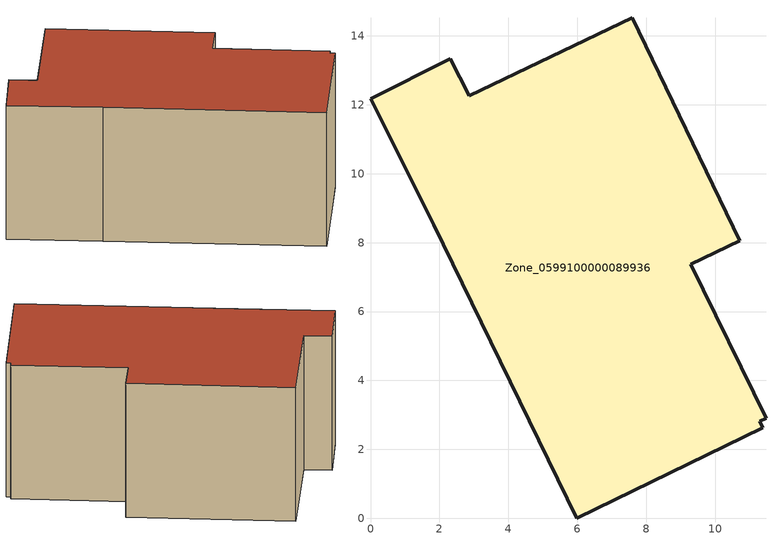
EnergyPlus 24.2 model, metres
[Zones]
Zone_0599100000089936
 floor ground (C_G): 1.84,8.52 0,12.18 2.32,13.34 2.86,12.26 7.59,14.53 10.72,8.05 9.3,7.38 11.48,2.91 11.3,2.81 11.38,2.63 5.99,0 z0
 wall outside (C_F): 0,12.18 1.84,8.52 5.99,0 11.38,2.63 11.3,2.81 11.48,2.91 9.3,7.38 10.72,8.05 7.59,14.53 2.86,12.26 2.32,13.34 0,12.18 z0:6.22
 roof outside (C_R): 11.38,2.63 11.3,2.81 11.48,2.91 9.3,7.38 10.72,8.05 7.59,14.53 2.86,12.26 2.32,13.34 0,12.18 1.84,8.52 5.99,0 z6.22
[BUILDING]
Pand.0599100000089936: North Axis=0; Terrain=City; Loads Convergence Tolerance Value=0.04; Temperature Convergence Tolerance Value=0.4; Solar Distribution=FullExterior; Maximum Number of Warmup Days=25; Minimum Number of Warmup Days=1
[Site:Location]
Rotterdam.The.Hague.AP_ZH_NLD Design_Conditions: Latitude=51.96; Longitude=4.45; Time Zone=1; Elevation=-4.5
[SITE:GROUNDTEMPERATURE:BUILDINGSURFACE]
18, 18, 18, 18, 18, 18, 18, 18, 18, 18, 18, 18
[MATERIAL] Thermal Absorptance=0.9; Solar Absorptance=0.7; Visible Absorptance=0.7
Name | Roughness | Thickness | Conductivity | Density | Specific Heat
G.TC.1965-1974 | MediumSmooth | 0.15 | 0.882353 | 540 | 1210
F.TC.1965-1974 | Rough | 0.3 | 0.697674 | 1920 | 840
R.TC.1965-1974 | MediumRough | 0.2 | 0.232558 | 1500 | 1000
[CONSTRUCTION]
C_G: G.TC.1965-1974
C_F: F.TC.1965-1974
C_R: R.TC.1965-1974
[ZONE]
Zone_0599100000089936: Type=1; Multiplier=1; Ceiling Height=Autocalculate; Volume=Autocalculate; Floor Area=autocalculate; Part of Total Floor Area=Yes
[ZONEINFILTRATION:DESIGNFLOWRATE]
Infil_Zone_0599100000089936: Zone or ZoneList or Space or SpaceList=Zone_0599100000089936; Schedule=AlwaysOn; Design Flow Rate Calculation Method=Flow/Area; Flow Rate per Floor Area=0.003; Constant Term Coefficient=1; Temperature Term Coefficient=0; Velocity Term Coefficient=0; Velocity Squared Term Coefficient=0
[HVACTEMPLATE:ZONE:IDEALLOADSAIRSYSTEM]
Zone_0599100000089936: Maximum Heating Supply Air Temperature=50; Minimum Cooling Supply Air Temperature=13; Maximum Heating Supply Air Humidity Ratio=0.0156; Minimum Cooling Supply Air Humidity Ratio=0.0077; Heating Limit=NoLimit; Cooling Limit=NoLimit; Dehumidification Control Type=ConstantSensibleHeatRatio; Cooling Sensible Heat Ratio=0.7; Dehumidification Setpoint=60; Humidification Control Type=None; Humidification Setpoint=30; Outdoor Air Method=None; Outdoor Air Flow Rate per Person=0.00944; Outdoor Air Flow Rate per Zone Floor Area=0; Outdoor Air Flow Rate per Zone=0; Demand Controlled Ventilation Type=None; Outdoor Air Economizer Type=NoEconomizer; Heat Recovery Type=None; Sensible Heat Recovery Effectiveness=0.7; Latent Heat Recovery Effectiveness=0.65
[ZONECONTROL:THERMOSTAT]
ThermostatControl_Zone_0599100000089936: Zone or ZoneList=Zone_0599100000089936; Control Type Schedule=DualSetpointControlType; Control 1=Thermostat_Zone_0599100000089936; Temperature Difference Between Cutout And Setpoint=0
[THERMOSTATSETPOINT:DUALSETPOINT]
Thermostat_Zone_0599100000089936: Heating Setpoint Temperature Schedule=HeatingSetpoint_Zone_0599100000089936; Cooling Setpoint Temperature Schedule=CoolingSetpoint_Zone_0599100000089936
[SCHEDULE:COMPACT]
HeatingSetpoint_Zone_0599100000089936: Through: 12/31, For: AllDays, Until: 24:00, 21
CoolingSetpoint_Zone_0599100000089936: Through: 12/31, For: AllDays, Until: 24:00, 24
DualSetpointControlType: Through: 12/31, For: AllDays, Until: 24:00, 4
AlwaysOn: Through: 12/31, For: AllDays, Until: 24:00, 1
